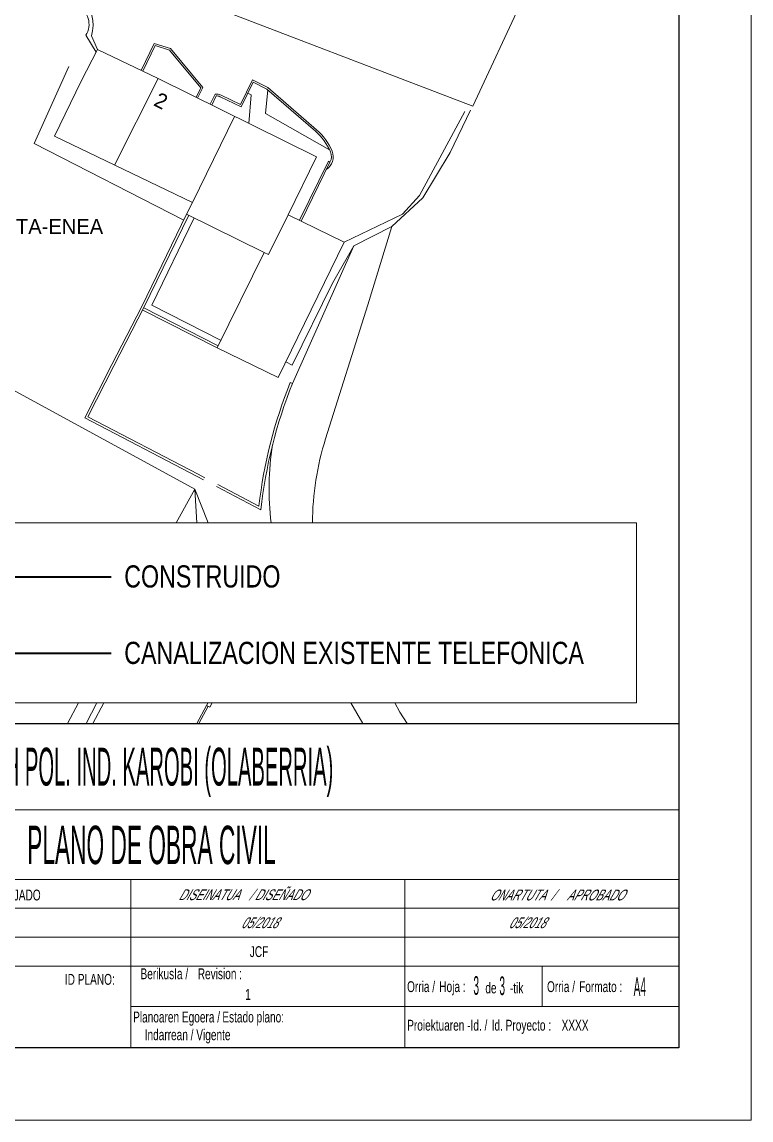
# Model space of a CAD drawing. Header units: millimetres. Extents: x 564076 to 564202, y 4765565 to 4765744.
# Drawn here: x 564141 to 564201.6, y 4765565.5 to 4765656.7 of the extents above; entities that cross this region are included whole.
import ezdxf
from ezdxf.enums import TextEntityAlignment as Align

# ---------------------------------------------------------------- set-up
doc = ezdxf.new("R2010")
doc.units = ezdxf.units.MM
for name, color, linetype, lineweight in [('58 Formato plano y líneas de solape - Planoaren formatua eta gainjartze marrak', 7, 'Continuous', 0), ('58 Formato plano y líneas de solape - Planoaren formatua eta gainjartze-marrak', 7, 'Continuous', 0), ('7 Cartografía - Kartografia', 7, 'Continuous', 0)]:
    doc.layers.add(name, color=color, linetype=linetype, lineweight=lineweight)
doc.styles.add('StyleArial', font='arial.ttf')
doc.styles.add('Styledgn105', font='dgn105.shx')

msp = doc.modelspace()

# ---------------------------------------------------------------- linework, layer by layer
at = {"layer": '58 Formato plano y líneas de solape - Planoaren formatua eta gainjartze marrak', "color": 4, "linetype": 'Continuous', "lineweight": 40}
msp.add_line((564137.036, 4765610.615), (564148.403, 4765610.615), dxfattribs=at)
at = {"layer": '58 Formato plano y líneas de solape - Planoaren formatua eta gainjartze marrak', "color": 6, "linetype": 'Continuous', "lineweight": 40}
msp.add_line((564137.036, 4765604.263), (564148.403, 4765604.263), dxfattribs=at)
at = {"layer": '58 Formato plano y líneas de solape - Planoaren formatua eta gainjartze marrak', "color": 7, "linetype": 'Continuous', "lineweight": 13, "flags": 128}
msp.add_lwpolyline([(564134.538, 4765615.088), (564192.039, 4765615.088), (564192.039, 4765600.125), (564134.538, 4765600.125), (564134.538, 4765615.088)], dxfattribs=at)
at = {"layer": '58 Formato plano y líneas de solape - Planoaren formatua eta gainjartze-marrak', "color": 7, "linetype": 'Continuous', "lineweight": 30}
msp.add_line((564087.561, 4765598.42), (564195.561, 4765598.42), dxfattribs=at)
at = {"layer": '58 Formato plano y líneas de solape - Planoaren formatua eta gainjartze-marrak', "color": 7, "linetype": 'Continuous', "lineweight": 13}
for p, q in [((564115.058, 4765591.237), (564195.561, 4765591.237)), ((564087.561, 4765585.471), (564195.561, 4765585.471)), ((564115.058, 4765578.271), (564195.561, 4765578.271)), ((564115.058, 4765578.271), (564195.561, 4765578.271)), ((564150.054, 4765578.271), (564150.054, 4765571.551)), ((564172.808, 4765578.271), (564172.808, 4765571.551)), ((564150.054, 4765574.911), (564195.561, 4765574.911))]:
    msp.add_line(p, q, dxfattribs=at)
at = {"layer": '58 Formato plano y líneas de solape - Planoaren formatua eta gainjartze-marrak', "color": 7, "linetype": 'Continuous', "lineweight": 0}
for p, q in [((564115.058, 4765583.071), (564195.561, 4765583.071)), ((564115.058, 4765580.671), (564195.561, 4765580.671)), ((564201.561, 4765565.475), (564195.561, 4765565.475))]:
    msp.add_line(p, q, dxfattribs=at)
at = {"layer": '58 Formato plano y líneas de solape - Planoaren formatua eta gainjartze-marrak', "color": 7, "linetype": 'Continuous', "lineweight": 0, "flags": 128}
for points in [[(564075.561, 4765743.675), (564201.561, 4765743.675), (564201.561, 4765565.475), (564075.561, 4765565.475), (564075.561, 4765743.675)], [(564150.054, 4765578.271), (564150.054, 4765585.471)], [(564172.808, 4765578.271), (564172.808, 4765585.471)], [(564184.208, 4765574.911), (564184.208, 4765578.271)]]:
    msp.add_lwpolyline(points, dxfattribs=at)
at = {"layer": '58 Formato plano y líneas de solape - Planoaren formatua eta gainjartze-marrak', "color": 7, "linetype": 'Continuous', "lineweight": 30, "flags": 128}
msp.add_lwpolyline([(564087.561, 4765737.675), (564195.561, 4765737.675), (564195.561, 4765571.475), (564087.561, 4765571.475), (564087.561, 4765737.675)], dxfattribs=at)
at = {"layer": '58 Formato plano y líneas de solape - Planoaren formatua eta gainjartze-marrak', "color": 7, "linetype": 'Continuous', "lineweight": 13, "flags": 128}
msp.add_lwpolyline([(564195.561, 4765578.271), (564195.561, 4765585.471)], dxfattribs=at)
at = {"layer": '7 Cartografía - Kartografia', "color": 253, "linetype": 'Continuous', "lineweight": 0, "true_color": 0x9a9a9a}
for p, q in [((564130.092, 4765668.258), (564178.451, 4765649.702)), ((564178.451, 4765649.702), (564184.151, 4765661.959)), ((564145.918, 4765651.777), (564147.283, 4765654.427)), ((564147.283, 4765654.427), (564152.304, 4765652.008)), ((564143.687, 4765647.222), (564145.918, 4765651.777)), ((564148.685, 4765644.824), (564152.304, 4765652.008)), ((564152.304, 4765652.008), (564165.466, 4765645.489)), ((564158.657, 4765648.861), (564155.152, 4765641.722)), ((564155.152, 4765641.722), (564143.687, 4765647.222)), ((564165.466, 4765645.489), (564163.109, 4765640.689)), ((564154.667, 4765640.733), (564155.152, 4765641.722)), ((564155.296, 4765640.427), (564151.775, 4765633.181)), ((564161.114, 4765637.568), (564154.667, 4765640.733)), ((564161.487, 4765637.385), (564163.109, 4765640.689)), ((564163.109, 4765640.689), (564167.772, 4765638.4)), ((564167.772, 4765638.4), (564172.614, 4765640.75)), ((564157.218, 4765629.632), (564161.114, 4765637.568)), ((564161.114, 4765637.568), (564161.487, 4765637.385)), ((564167.772, 4765638.4), (564162.273, 4765627.156)), ((564168.557, 4765638.097), (564163.475, 4765626.681)), ((564151.111, 4765632.958), (564157.309, 4765629.81)), ((564151.775, 4765633.181), (564157.535, 4765630.256)), ((564151.048, 4765632.766), (564157.218, 4765629.632)), ((564133.048, 4765630.052), (564155.345, 4765617.903)), ((564162.273, 4765627.156), (564157.218, 4765629.632)), ((564155.345, 4765617.903), (564153.806, 4765615.088)), ((564155.345, 4765617.903), (564156.458, 4765615.088)), ((564155.518, 4765615.088), (564155.345, 4765617.903)), ((564145.688, 4765600.125), (564144.78, 4765598.42)), ((564156.335, 4765599.926), (564156.44, 4765600.121)), ((564156.44, 4765600.121), (564156.432, 4765600.125)), ((564156.44, 4765600.121), (564156.439, 4765600.125)), ((564156.787, 4765600.125), (564156.604, 4765599.783)), ((564156.604, 4765599.783), (564156.335, 4765599.926))]:
    msp.add_line(p, q, dxfattribs=at)
at = {"layer": '7 Cartografía - Kartografia', "color": 253, "linetype": 'Continuous', "lineweight": 0, "true_color": 0x9a9a9a, "flags": 128}
for points in [[(564121.398, 4765665.768), (564126.883, 4765665.08), (564126.883, 4765665.08, -0.026702), (564145.831, 4765658.662, -0.319803), (564146.76, 4765655.543), (564146.76, 4765655.543), (564147.283, 4765654.427)], [(564126.762, 4765664.481), (564126.762, 4765664.481), (564126.762, 4765664.481, -0.026642), (564145.605, 4765658.096, -0.434621), (564146.313, 4765655.599), (564146.313, 4765655.599), (564147.17, 4765654.208)], [(564166.273, 4765644.461, 0.365522), (564166.758, 4765645.967, 0.117449), (564165.477, 4765647.748), (564165.477, 4765647.748), (564161.429, 4765651.253), (564160.148, 4765651.898), (564159.146, 4765649.858), (564157.535, 4765650.636), (564157.535, 4765650.636, 0.162551), (564157.039, 4765650.7), (564157.039, 4765650.7), (564156.627, 4765649.867)], [(564166.584, 4765645.066, 0.241783), (564166.619, 4765645.91, 0.117449), (564165.378, 4765647.635), (564165.378, 4765647.635), (564161.345, 4765651.128), (564160.216, 4765651.696), (564159.215, 4765649.658), (564157.47, 4765650.501), (564157.47, 4765650.501, 0.134237), (564157.138, 4765650.562), (564157.138, 4765650.562), (564156.761, 4765649.8)], [(564171.734, 4765639.716), (564169.729, 4765633.204), (564166.222, 4765622.085), (564166.222, 4765622.085, 0.075427), (564165.129, 4765615.088, 0.075427)], [(564157.261, 4765618.281), (564160.68, 4765616.492), (564160.68, 4765616.492, -0.067311), (564163.289, 4765626.755), (564163.289, 4765626.755), (564163.475, 4765626.681), (564163.475, 4765626.681, 0.069175), (564160.846, 4765616.179), (564160.846, 4765616.179), (564157.149, 4765618.114)]]:
    msp.add_lwpolyline(points, format="xyb", dxfattribs=at)
for points in [[(564150.893, 4765652.688), (564151.972, 4765654.927), (564153.342, 4765654.498), (564156.023, 4765651.25), (564155.592, 4765650.379)], [(564151.028, 4765652.623), (564152.051, 4765654.745), (564153.255, 4765654.368), (564155.846, 4765651.229), (564155.458, 4765650.446)], [(564144.89, 4765653.012), (564142.014, 4765646.609), (564154.453, 4765640.24)], [(564159.843, 4765648.274), (564160.044, 4765650.661), (564159.773, 4765650.794)], [(564166.54, 4765646.09), (564161.232, 4765649.095), (564161.412, 4765651.07)], [(564162.913, 4765628.464), (564163.439, 4765628.207), (564166.79, 4765634.999), (564168.557, 4765638.097), (564171.734, 4765639.716), (564174.309, 4765642.101), (564176.578, 4765645.87), (564178.262, 4765649.374)], [(564172.614, 4765640.75), (564174.03, 4765642.29), (564177.779, 4765649.261)], [(564164.043, 4765640.231), (564166.45, 4765645.132), (564166.584, 4765645.066), (564164.178, 4765640.164)], [(564154.667, 4765640.733), (564150.945, 4765633.074), (564148.462, 4765628.239), (564146.209, 4765623.817), (564155.555, 4765618.949), (564156.069, 4765618.679)], [(564154.847, 4765640.646), (564151.123, 4765632.982), (564148.64, 4765628.148), (564146.478, 4765623.903), (564155.648, 4765619.126), (564156.182, 4765618.846)], [(564147.228, 4765600.125), (564146.322, 4765598.42)], [(564146.888, 4765598.42), (564147.794, 4765600.125)], [(564169.304, 4765598.42), (564168.312, 4765600.125)], [(564171.975, 4765600.125), (564172.399, 4765599.352), (564172.995, 4765598.42)], [(564156.335, 4765599.926), (564155.531, 4765598.42)], [(564156.468, 4765599.856), (564155.701, 4765598.42)]]:
    msp.add_lwpolyline(points, dxfattribs=at)
at = {"layer": '7 Cartografía - Kartografia', "color": 253, "linetype": 'Continuous', "lineweight": 0, "true_color": 0x9a9a9a}
msp.add_arc((564184.503, 4765617.924), 22.984, 170.8485, 187.0883, dxfattribs=at)

# ---------------------------------------------------------------- texts
at = {"layer": '58 Formato plano y líneas de solape - Planoaren formatua eta gainjartze marrak', "color": 4, "linetype": 'Continuous', "lineweight": 40, "style": 'StyleArial', "width": 0.75}
msp.add_text('CONSTRUIDO', height=1.8427, dxfattribs=at).set_placement((564149.492, 4765611.562), align=Align.TOP_LEFT)
at = {"layer": '58 Formato plano y líneas de solape - Planoaren formatua eta gainjartze marrak', "color": 6, "linetype": 'Continuous', "lineweight": 40, "style": 'StyleArial', "width": 0.75}
msp.add_text('CANALIZACION EXISTENTE TELEFONICA', height=1.84275, dxfattribs=at).set_placement((564149.492, 4765605.21), align=Align.TOP_LEFT)
at = {"layer": '58 Formato plano y líneas de solape - Planoaren formatua eta gainjartze-marrak', "color": 7, "linetype": 'Continuous', "lineweight": 13, "style": 'StyleArial'}
for s, height, width, p in [('FTTH POL. IND. KAROBI (OLABERRIA)', 3.14928, 0.381039, (564151.678, 4765594.836)), ('PLANO DE OBRA CIVIL', 3.18865, 0.423377, (564151.755, 4765588.335)), ('BerikusIa / ', 0.9, 0.666667, (564152.942, 4765577.629)), ('Revision : ', 0.9, 0.666667, (564157.556, 4765577.629)), ('3', 1.554, 0.386026, (564178.732, 4765576.655)), ('3', 1.554, 0.386026, (564180.891, 4765576.631)), ('A4', 1.5543, 0.386026, (564192.323, 4765576.557)), ('Orria / ', 0.9, 0.666667, (564174.268, 4765576.557)), ('Hoja :', 0.9, 0.666667, (564176.759, 4765576.557)), ('de', 0.9, 0.666667, (564179.957, 4765576.45)), ('-tik', 0.9, 0.666667, (564182.091, 4765576.45)), ('Orria / ', 0.9, 0.666667, (564185.893, 4765576.557)), ('Formato :', 0.9, 0.666667, (564189.072, 4765576.557)), ('1', 0.9, 0.666667, (564159.764, 4765575.911)), ('Planoaren Egoera / ', 0.9, 0.666667, (564153.957, 4765574.034)), ('Estado plano:', 0.9, 0.666667, (564160.206, 4765574.034)), ('Proiektuaren -Id. / ', 0.9, 0.666667, (564176.444, 4765573.352)), ('Id. Proyecto :', 0.9, 0.666667, (564182.483, 4765573.352)), ('XXXX', 0.9, 0.666667, (564186.943, 4765573.352)), ('Indarrean / Vigente', 0.9, 0.666667, (564154.756, 4765572.559))]:
    msp.add_text(s, height=height, dxfattribs=dict(at, width=width)).set_placement(p, align=Align.MIDDLE_CENTER)
at = {"layer": '58 Formato plano y líneas de solape - Planoaren formatua eta gainjartze-marrak', "color": 7, "linetype": 'Continuous', "lineweight": 0, "style": 'StyleArial', "width": 0.666667}
msp.add_text(' / DIBUJADO', height=0.9, dxfattribs=at).set_placement((564137.614, 4765584.621), align=Align.TOP_LEFT)
at = {"layer": '58 Formato plano y líneas de solape - Planoaren formatua eta gainjartze-marrak', "color": 7, "linetype": 'Continuous', "lineweight": 0, "style": 'StyleArial', "oblique": 30.00001, "width": 0.666667}
for s, p in [('DISEINATUA', (564153.976, 4765584.645)), (' / DISEÑADO', (564159.604, 4765584.645)), ('ONARTUTA  / ', (564179.842, 4765584.621)), ('APROBADO', (564186.226, 4765584.621))]:
    msp.add_text(s, height=0.9, dxfattribs=at).set_placement(p, align=Align.TOP_LEFT)
at = {"layer": '58 Formato plano y líneas de solape - Planoaren formatua eta gainjartze-marrak', "color": 7, "linetype": 'Continuous', "lineweight": 0, "style": 'StyleArial', "oblique": 30, "width": 0.666667}
for p in [(564160.688, 4765581.867), (564182.918, 4765581.867)]:
    msp.add_text('05/2018', height=0.9, dxfattribs=at).set_placement(p, align=Align.MIDDLE_CENTER)
at = {"layer": '58 Formato plano y líneas de solape - Planoaren formatua eta gainjartze-marrak', "color": 7, "linetype": 'Continuous', "lineweight": 0, "style": 'StyleArial', "width": 0.666667}
msp.add_text('JCF', height=0.9, dxfattribs=at).set_placement((564160.692, 4765579.467), align=Align.MIDDLE_CENTER)
msp.add_text('ID PLANO:', height=0.9, dxfattribs=at).set_placement((564144.562, 4765576.713))
at = {"layer": '7 Cartografía - Kartografia', "color": 253, "linetype": 'Continuous', "lineweight": 0, "true_color": 0x9a9a9a, "style": 'Styledgn105'}
msp.add_text('2', height=1.25, rotation=333.85211, dxfattribs=at).set_placement((564151.86, 4765649.8))
msp.add_text('BAUTISTA-ENEA', height=1.24998, dxfattribs=at).set_placement((564134.46, 4765639.09))

doc.saveas('drawing.dxf')
